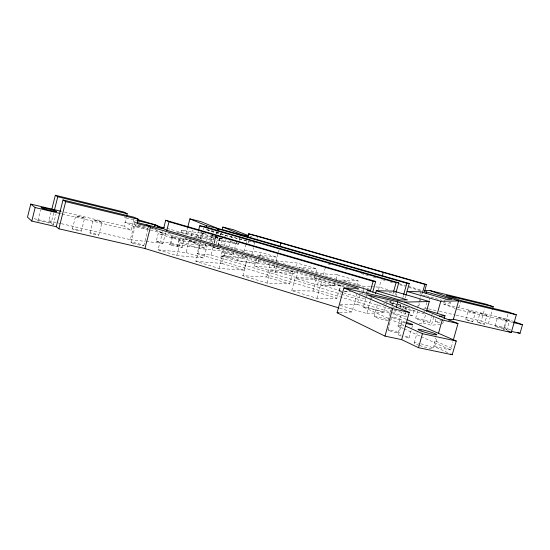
<?xml version="1.0" encoding="UTF-8"?>
<svg xmlns="http://www.w3.org/2000/svg" width="550" height="550" viewBox="0 0 550 550"><rect width="100%" height="100%" fill="white"/><g stroke="black" fill="none" stroke-linecap="round" stroke-linejoin="round"><path stroke-width="0.41" stroke-dasharray="2.75 2.06" d="M37.847 220.811L40.535 210.072M53.701 212.96L51.267 222.667L48.922 220.784L50.992 212.548M53.329 224.744L56.018 214.039M72.421 228.862L75.708 215.854L80.527 216.762L84.631 218.144L81.345 231.131A4.613 0.378 13.9 0 1 74.346 229.701A4.613 0.378 13.9 0 1 74.951 229.171A4.613 0.378 13.9 0 1 81.345 231.131M89.946 232.911L93.225 220.007L97.907 220.887L102.046 222.269L98.766 235.146A4.551 0.378 14 0 1 91.919 233.75A4.551 0.378 14 0 1 92.379 233.193A4.551 0.378 14 0 1 98.766 235.146M134.276 218.061L131.141 230.264L124.018 226.249L126.156 217.896L122.787 216.136M61.38 223.671L130.329 239.663L135.369 220.048M130.976 242.323L135.314 225.472M143.832 245.589L148.17 228.786M165.674 232.671L162.896 243.368L156.179 241.34L158.153 233.722L173.023 235.696L196.831 242.77L182.572 241.003L158.153 233.722M150.466 228.161L125.084 222.069L132.248 225.961L161.686 232.994L162.051 231.577M158.049 249.824L186.072 252.594L189.186 240.68L207.068 246.001L203.913 257.998L176.784 255.544L158.049 249.824L162.793 231.529M170.074 244.117L172.026 236.61M156.179 241.34L171.105 243.072L173.023 235.696M171.105 243.072L177.657 245.046L179.582 237.648M180.867 232.712L181.514 230.244L206.972 233.991M177.574 246.799L179.548 239.222M176.784 255.544L180.111 242.784L207.068 246.001M182.572 241.003L183.377 237.923M182.208 247.479L184.167 239.958M185.852 234.376L187.557 227.858M191.228 236.218L192.892 229.845M196.597 237.834L198.316 231.309M197.911 238.631L198.784 235.317M200.138 239.037L201.816 232.623M391.236 309.801L390.603 312.077L197.099 253.688L200.145 242.069M202.586 232.76L201.163 238.191L165.206 227.844M203.397 229.653L203.809 228.099M180.111 242.784L199.203 248.497L225.225 251.391L247.383 257.984L244.145 270.174L219.099 268.455L195.827 261.353L200.702 242.77M201.561 239.498L203.706 231.316M177.657 245.046L204.566 248.098L205.659 243.952M206.525 240.639L208.051 234.836M209.77 242.117L211.833 235.551M211.09 241.863L212.774 235.462M212.286 243.801L214.356 235.923M197.099 253.688L210.98 255.062L213.097 247.026M213.943 243.815L215.779 236.837M216.631 233.619L217.051 232.004M214.349 242.798L216.26 235.476M216.803 233.413L217.161 232.045L205.693 229.226L209.137 230.691L220.722 233.537M216.349 243.815L217.903 237.174M219.691 238.226L218.082 244.337L223.733 245.046L240.46 249.982L260.899 252.416L277.118 257.173L257.428 254.98L278.114 261.078L296.876 262.962L316.958 268.854L315.837 272.972M220.529 235.036L220.949 233.441M217.958 245.527L220.076 237.511M220.708 235.104L221.341 232.698M220.241 247.452L222.434 239.154L215.765 237.428L222.434 239.154M224.455 238.219L225.197 235.407L217.161 232.045M258.961 259.676L258.101 262.9L237.531 261.037L220.832 256.032L222.489 249.755M222.674 252.278L223.321 249.844M224.386 245.795L226.311 238.501M219.099 268.455L222.53 255.482L247.383 257.984M195.827 261.353L222.028 263.478L225.225 251.391M228.779 247.266L230.464 240.886M231.309 237.696L231.729 236.101M233.008 254.925L233.654 252.505M234.506 249.267L236.651 241.189M200.626 232.375L215.359 238.899L238.377 244.475L238.734 243.121M239.456 240.412L239.992 238.377M237.531 261.037L239.202 254.719M220.832 256.032L242.124 258.143L242.777 255.688M243.863 251.604L245.603 245.066M245.816 244.248L246.744 240.769M248.126 243.244L248.683 241.168M242.839 275.701L246.324 262.597L269.968 264.694L292.978 271.535L289.63 283.944L267.053 283.092L242.839 275.701L266.674 276.994L289.63 283.944M251.886 254.121L253.612 247.651M254.478 244.413L254.904 242.791M257.015 238.363L257.428 236.83M294.669 271.143L294.009 273.597L275.103 272.298L254.458 266.111L256.369 258.954M259.82 256.451L260.899 252.416M266.674 276.994L269.968 264.694M267.053 283.092L270.6 269.864L292.978 271.535M254.458 266.111L274.292 267.726L275.158 264.474M276.031 261.229L278.231 253.028M278.451 252.196L279.118 249.714M275.103 272.298L277.035 265.086M295.769 267.053L296.876 262.962M291.768 290.634L295.377 277.282L316.436 278.506L340.34 285.608L336.889 298.251L316.999 298.334L291.768 290.634L313.032 291.032L336.889 298.251M335.266 282.556L334.421 285.643L317.467 284.996L296.099 278.596L298.066 271.322M296.099 278.596L314.05 279.572L314.944 276.272M313.032 291.032L316.436 278.506M317.467 284.996L319.234 278.479M316.999 298.334L322.224 279.111M323.338 275.021L325.566 266.826M336.105 279.469L337.37 274.842L358.126 280.926L356.84 285.594M343.31 292.744L339.206 291.514L341.007 284.941M339.591 312.62L351.986 311.96L356.895 294.099M340.12 304.831L357.122 304.377L359.528 295.618M362.402 294.284L363.041 291.961M363.254 291.191L364.107 288.09M366.431 293.611L367.077 291.266M388.279 318.354L363.303 307.154L365.668 298.567M365.881 297.784L366.527 295.439M340.044 305.367L366.836 313.548L370.356 300.795M370.576 299.998L371.236 297.605M378.579 289.465L381.253 279.785M374.172 316.456L377.733 303.572M366.836 313.548L383.928 312.489L385.488 306.859M385.708 306.061L387.269 300.431M390.404 303.105L390.988 300.994M392.872 294.202L393.511 291.892M388.169 320.354L391.078 309.877M392.645 304.232L393.319 301.812A7.274 0.529 15.5 0 1 392.391 301.833M391.449 309.045L392.074 306.769M392.288 306.006L393.367 302.122M395.374 294.882L395.821 293.274M396.213 295.508L396.653 293.934M387.977 329.869L391.538 317.061M406.189 319.268L394.364 314.132L395.278 310.86M400.091 307.532L400.991 304.308M402.786 297.846L403.459 295.426M405.247 297.846L405.687 296.244M403.384 328.515L397.973 326.054L401.885 312.008M402.806 308.701L403.494 306.226M398.331 332.757L401.899 319.942M405.316 309.629L406.196 306.481M398.516 334.84L402.16 321.771A5.507 0.495 15.8 0 1 405.989 322.334M392.239 312.572L404.511 316.278L405.996 310.936M406.209 310.173L406.849 307.883L409.207 307.773M410.059 315.81L412.445 315.611L414.026 309.939M420.028 294.037L420.654 291.782M417.471 307.691L418.853 302.748M419.086 301.923L420.461 296.986M420.695 296.161L421.382 293.693M409.097 337.803L412.527 325.531M418.729 306.288L421.272 297.206M415.663 318.251L417.56 311.472M414.232 343.001L417.141 332.626M423.692 308.172L425.301 308.089L426.855 302.534M429.076 300.231L429.77 297.756M419.066 323.469L423.28 322.953L425.679 314.401L398.269 306.212M429.928 322.211L431.406 316.931M431.619 316.181L432.252 313.919M423.28 322.953L431.331 325.38L433.744 316.807M439.67 322.877L435.084 321.502L435.765 319.082M455.084 308.378L443.864 304.143L444.311 302.548M444.538 301.751L445.211 299.351M432.96 348.246L435.882 337.851M447.604 352.612L434.582 346.596L437.044 338.085M443.41 321.365L442.723 323.792L431.331 325.38M443.321 302.466L445.775 303.181L450.959 303.009L451.378 301.538M512.621 322.376L458.288 309.581L460.371 302.204M434.582 346.596L450.519 349.965L452.849 341.708M465.692 319.529L468.181 310.75L471.426 311.41L475.331 312.716L472.801 321.558L465.692 319.529L472.835 321.502M477.373 322.224L479.882 313.452L483.038 314.153L486.956 315.459L484.454 324.246L477.373 322.224L484.474 324.184M510.751 329.869L504.584 327.539L488.366 323.785L481.209 321.056L484.632 308.997M488.366 323.785L492.346 309.808M495.007 326.067L497.461 317.467M507.856 314.449L503.525 329.581L508.475 330.715M504.584 327.539L506.997 319.082L443.864 304.143M506.935 329.587A6.263 0.419 16 0 0 498.671 326.776A6.263 0.419 16 0 0 497.289 327.126A6.263 0.419 16 0 0 506.935 329.587L509.41 320.952A6.27 0.358 15.9 0 0 501.119 318.209A6.27 0.358 15.9 0 0 499.764 318.471A6.27 0.358 15.9 0 0 509.41 320.952M486.936 315.514L479.848 313.507M475.296 312.764L468.181 310.75M218.075 237.263L212.039 235.799M102.046 222.269L93.225 220.007M397.973 326.054L403.879 325.325L391.401 319.756M435.084 321.502L440.914 320.788M84.631 218.144L75.708 215.854M404.511 316.278L406.89 316.078M409.111 310.936L415.037 310.571M398.083 304.734L402.119 304.604M390.885 303.786L392.92 303.731L406.849 307.883M383.364 303.683L385.007 303.634M391.566 303.462L394.027 303.401L397.272 304.363M364.643 298.134L361.343 298.148L344.128 292.992M370.418 298.114L372.068 298.107M422.476 295.563L425.453 295.577M339.206 291.514L343.399 291.596M344.238 291.61L350.941 291.734M344.664 291.328L348.019 291.39M388.987 292.194L394.659 292.304M340.34 285.608L320.664 284.852L342.141 291.28M370.246 286.77L364.533 286.543L342.354 280.012L358.126 280.926M371.064 286.798L379.232 287.114L389.785 290.207M337.37 274.842L320.567 273.591L299.152 267.279L316.958 268.854M130.329 239.663L145.358 241.374M146.197 241.471L162.896 243.368M189.186 240.68L195.642 241.498L350.261 287.382M170.782 234.073L162.429 232.939L154.88 229.103L151.642 228.147M193.332 237.133L239.965 243.451M176.942 232.224L223.438 238.803L208.615 234.472M209.137 230.691L207.886 230.498L224.366 235.283L254.966 242.784M215.16 247.122L213.256 246.744M209.729 245.444L211.145 245.754M363.303 307.154L389.462 313.032M392.734 313.768L394.364 314.132M48.922 220.784L60.555 223.479M425.301 308.089L427.804 308.667M428.636 308.859L436.15 310.606M439.484 311.376L455.338 315.054M456.177 315.246L481.209 321.056M34.059 218.687L51.267 222.667M212.96 235.771L214.569 236.163M64.446 212.087L124.018 226.249M59.634 213.352L61.297 213.744M62.129 213.943L131.141 230.264M151.291 228.353L153.746 228.944L161.686 232.994M185.57 238.645L188.705 239.387M189.489 239.573L191.833 240.137M135.85 222.255L133.354 221.657L136.311 223.197M126.156 217.896L137.5 220.639M225.197 235.407L247.871 240.969M212.41 246.531L208.904 245.396M215.428 236.39L217.525 237.022M399.245 283.718L407.481 286.103M408.306 286.344L422.304 290.4M328.178 263.972L331.471 264.928M344.637 268.744L347.923 269.692M361.089 273.515L369.311 275.894M373.429 277.09L376.716 278.046M382.477 279.709L385.77 280.665M389.881 281.861L393.174 282.81M399.754 284.721L404.69 286.151M408.801 287.341L421.142 290.923M426.277 295.817L441.911 300.376M449.316 302.528L450.959 303.009M181.514 230.244L214.933 240.061M218.9 244.578L222.193 245.548M225.479 246.517L237.82 250.161M241.931 251.377L254.272 255.014M257.558 255.984L279.771 262.543M283.058 263.512L321.722 274.924M325.009 275.894L363.674 287.306M366.96 288.276L368.61 288.757M356.84 289.334L369.174 292.992M344.183 286.798L250.594 258.981L242.158 255.138M242.124 258.143L258.101 262.9M274.292 267.726L294.009 273.597M314.05 279.572L334.421 285.643M359.184 293.019L366.479 295.192M398.083 304.611L412.706 308.962M384.918 300.816L395.615 303.999M222.53 255.482L246.324 262.597M270.6 269.864L295.377 277.282M392.879 307.601L394.481 308.082M210.98 255.062L340.684 294.044M341.509 294.291L390.761 309.093M394.047 310.083L409.276 314.662M410.066 314.896L412.445 315.611M186.072 252.594L203.913 257.998M222.028 263.478L244.145 270.174M357.122 304.377L383.928 312.489M339.666 308.186L351.986 311.96M506.997 319.082L513.198 321.331M455.888 308.674L458.288 309.581M249.81 236.143L252.147 237.057M214.94 246.833L215.318 246.991M229.721 240.762L238.377 244.475M436.081 341.268L453.75 349.243M404.154 328.866L420.379 336.249M421.156 336.6L450.519 349.965M184.793 238.452L204.566 248.098M391.27 301.641A7.274 0.529 15.5 0 1 386.279 300.424M404.882 322.974A5.507 0.495 15.8 0 1 402.188 321.709M405.082 336.105A5.5 0.578 15.9 0 1 409.062 337.872A5.5 0.578 15.9 0 1 403.893 336.951M401.218 336.119A5.5 0.578 15.9 0 1 401.101 335.046M38.411 221.299A8.023 0.66 13.8 0 1 45.458 222.069A8.023 0.66 13.8 0 1 52.848 224.799M420.846 343.805A9.749 1.052 16.1 0 1 432.96 348.356A9.749 1.052 16.1 0 1 419.918 345.599M419.183 345.345A9.749 1.052 16.1 0 1 418.646 343.296M423.603 310.97A7.418 0.543 15.7 0 1 424.827 311.3M219.808 249.116L213.139 247.397L219.808 249.116M137.163 226.27A6.641 0.426 14.5 0 0 147.943 228.841A6.641 0.426 14.5 0 0 140.119 226.291A6.641 0.426 14.5 0 0 137.163 226.27M376.214 317.529A7.267 0.674 15.7 0 0 387.929 320.471A7.267 0.674 15.7 0 0 379.369 317.233A7.267 0.674 15.7 0 0 376.214 317.529M132.804 243.196A6.628 0.55 14.3 0 0 143.591 245.678A6.628 0.55 14.3 0 0 135.809 243.011A6.628 0.55 14.3 0 0 132.804 243.196M224.51 253.021A5.362 0.371 14.8 0 0 232.952 255.014A5.362 0.371 14.8 0 0 226.077 252.78A5.362 0.371 14.8 0 0 224.51 253.021M393.106 317.852A5.383 0.474 15.7 0 0 401.741 320.031A5.383 0.474 15.7 0 0 395.306 317.639A5.383 0.474 15.7 0 0 393.106 317.852M389.531 330.715A5.376 0.55 15.8 0 0 398.166 332.86A5.376 0.55 15.8 0 0 391.765 330.378A5.376 0.55 15.8 0 0 389.531 330.715M417.979 319.351A7.411 0.612 15.8 0 0 429.763 322.327A7.411 0.612 15.8 0 0 420.64 319.028A7.411 0.612 15.8 0 0 417.979 319.351M171.297 245.066A6.689 0.502 14.5 0 0 182.036 247.569A6.689 0.502 14.5 0 0 173.869 244.853A6.689 0.502 14.5 0 0 171.297 245.066M173.264 237.49A6.689 0.447 14.6 0 0 184.002 240.034A6.689 0.447 14.6 0 0 175.814 237.373A6.689 0.447 14.6 0 0 173.264 237.49"/><path stroke-width="0.82" d="M61.133 211.303L30.766 204.084L27.5 217.174L31.79 221.079L56.279 226.71L58.857 228.786L144.939 248.524L338.841 307.931M31.79 221.079L35.166 207.563L30.766 204.084M51.817 209.254L55.323 195.264L123.846 212.011L127.229 213.716L126.692 215.806M54.519 209.729L57.771 196.762L55.323 195.264M56.279 226.71L63.002 199.966L134.461 217.346L138.174 219.209L137.046 223.589L150.542 226.834L358.456 288.413L343.894 287.959L337.109 312.751L384.993 336.105L401.665 339.632L418.516 347.696L452.196 354.736L456.252 341.021L406.973 319.612M58.857 228.786L65.691 201.616L63.002 199.966M144.939 248.524L150.542 226.834L146.671 224.861M154.385 226.476L154.811 224.826L137.5 220.639M163.522 228.711L165.722 220.248L375.691 281.435L372.79 291.974M375.691 281.435L373.141 281.284L370.583 290.565L166.815 230.326L169.042 221.76L165.722 220.248M187.77 227.04L189.901 218.886L200.846 221.609L218.068 228.614L217.525 230.677M198.516 230.526L199.753 225.816L204.215 226.545L398.723 282.817L396.048 292.469M206.236 227.157L206.594 225.775L189.901 218.886M217.477 230.395L217.903 228.786L222.001 229.46L409.248 283.449L405.914 295.446M222.186 229.494L222.819 227.088L233.413 229.721L248.249 235.531M247.562 237.676L248.586 233.805L257.634 236.06L426.498 284.488L424.435 291.878L426.477 291.926L452.004 299.324L446.841 299.386L420.654 291.782L407.021 291.452L440.763 301.297L458.576 300.898L516.333 314.793L511.246 332.523L453.393 319.261L448.401 319.873M280.012 246.393L280.899 243.079M375.471 293.728L376.31 290.702L393.724 291.129L429.275 301.551L426.573 311.183M382.381 275.715L383.274 272.456M393.724 291.129L396.069 282.659L398.723 282.817M384.993 336.105L392.611 308.667L343.894 287.959L404.642 302.094L457.985 323.538L453.317 340.051M396.186 307.587L397.781 301.854L366.747 294.663L409.241 312.448L401.665 339.632M403.686 294.614L406.828 283.305L409.248 283.449M422.4 293.164L424.854 284.391L426.498 284.488M426.064 293.384L426.477 291.926M418.516 347.696L422.448 333.678L405.446 326.054M437.36 313.424L440.763 301.297M438.494 333.307L442.248 319.956L397.781 301.854M444.091 318.938L445.005 315.7L426.683 310.255M453.393 319.261L458.576 300.898L430.183 290.641L424.669 290.469M492.566 309.031L493.233 306.701L486.007 304.171L430.183 290.641M510.943 331.286L520.011 333.369L522.5 324.706L513.975 321.613M439.374 316.25L445.005 315.7M337.109 312.751L338.759 312.661M404.642 302.094L429.275 301.551M370.583 290.565L367.29 290.482L399.403 299.984L407.433 299.881L376.31 290.702M157.761 226.744L164.381 227.721M422.448 333.678L456.252 341.021M392.611 308.667L409.241 312.448M442.248 319.956L457.985 323.538M513.446 322.568L522.5 324.706M35.166 207.563L59.634 213.352M136.682 222.454L162.786 228.745L154.811 224.826M65.691 201.616L138.174 219.209M493.233 306.701L446.332 295.357L460.838 300.568L508.537 312.063L516.333 314.793M57.771 196.762L127.229 213.716M206.594 225.775L218.068 228.614M248.194 236.081L241.072 234.314L222.819 227.088M248.586 233.805L424.854 284.391M217.903 228.786L406.828 283.305M199.753 225.816L396.069 282.659M169.042 221.76L373.141 281.284M138.105 219.739L155.946 224.998L166.815 230.326M517.694 332.496L520.011 333.369M508.159 331.347L511.246 332.523M450.663 354.028L452.196 354.736M137.699 220.309L139.116 221.031M405.989 322.334A5.507 0.495 15.8 0 1 412.754 324.72A5.507 0.495 15.8 0 1 406.182 323.386M44.316 208.911A8.03 0.55 14 0 0 56.643 211.564A8.03 0.55 14 0 0 45.712 208.278A8.03 0.55 14 0 0 44.316 208.911M421.135 330.983A9.756 0.908 15.9 0 0 436.59 334.847A9.756 0.908 15.9 0 0 424.511 330.337A9.756 0.908 15.9 0 0 421.135 330.983"/></g></svg>
